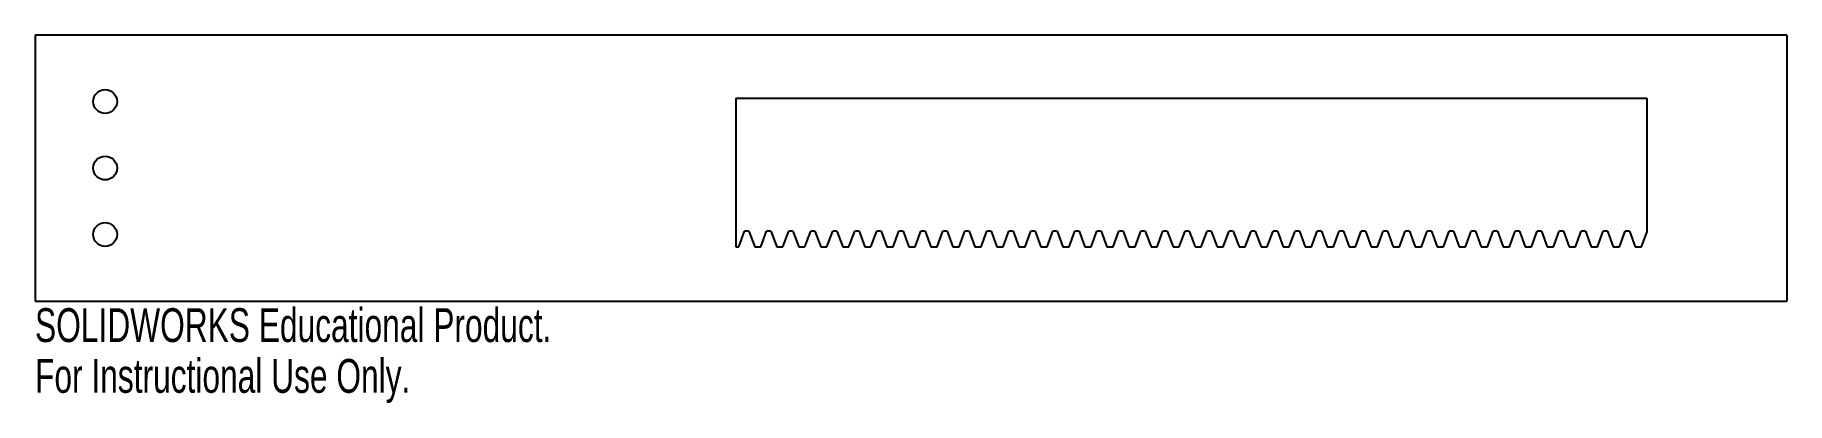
# Model space of a CAD drawing. Header units: millimetres. Extents: x -100 to 150, y -15 to 38.
import ezdxf

# ---------------------------------------------------------------- set-up
doc = ezdxf.new("R2010")
doc.units = ezdxf.units.MM
doc.styles.add('SLDTEXTSTYLE0', font='TXT', dxfattribs={"width": 0.7})

msp = doc.modelspace()

# ---------------------------------------------------------------- linework, layer by layer
at = {"color": 7, "linetype": 'Continuous', "lineweight": 25}
for p, q in [((-100, 38), (-100, 0)), ((150, 38), (-100, 38)), ((150, 38), (150, 0)), ((0, 29), (130, 29)), ((0, 29), (0, 7.75)), ((130, 29), (130, 9.81)), ((0.44, 7.75), (1.26, 10)), ((1.88, 10), (1.26, 10)), ((1.88, 10), (2.7, 7.75)), ((3.59, 7.75), (4.4, 10)), ((5.02, 10), (4.4, 10)), ((5.02, 10), (5.84, 7.75)), ((6.73, 7.75), (7.55, 10)), ((8.16, 10), (7.55, 10)), ((8.16, 10), (8.98, 7.75)), ((9.87, 7.75), (10.69, 10)), ((11.3, 10), (10.69, 10)), ((11.3, 10), (12.12, 7.75)), ((13.01, 7.75), (13.83, 10)), ((14.44, 10), (13.83, 10)), ((14.44, 10), (15.26, 7.75)), ((16.15, 7.75), (16.97, 10)), ((17.59, 10), (16.97, 10)), ((17.59, 10), (18.41, 7.75)), ((19.29, 7.75), (20.11, 10)), ((20.73, 10), (20.11, 10)), ((20.73, 10), (21.55, 7.75)), ((22.44, 7.75), (23.25, 10)), ((23.87, 10), (23.25, 10)), ((23.87, 10), (24.69, 7.75)), ((25.58, 7.75), (26.4, 10)), ((27.01, 10), (26.4, 10)), ((27.01, 10), (27.83, 7.75)), ((28.72, 7.75), (29.54, 10)), ((30.15, 10), (29.54, 10)), ((30.15, 10), (30.97, 7.75)), ((31.86, 7.75), (32.68, 10)), ((33.29, 10), (32.68, 10)), ((33.29, 10), (34.11, 7.75)), ((35, 7.75), (35.82, 10)), ((36.44, 10), (35.82, 10)), ((36.44, 10), (37.25, 7.75)), ((38.14, 7.75), (38.96, 10)), ((39.58, 10), (38.96, 10)), ((39.58, 10), (40.4, 7.75)), ((41.29, 7.75), (42.1, 10)), ((42.72, 10), (42.1, 10)), ((42.72, 10), (43.54, 7.75)), ((44.43, 7.75), (45.25, 10)), ((45.86, 10), (45.25, 10)), ((45.86, 10), (46.68, 7.75)), ((47.57, 7.75), (48.39, 10)), ((49, 10), (48.39, 10)), ((49, 10), (49.82, 7.75)), ((50.71, 7.75), (51.53, 10)), ((52.14, 10), (51.53, 10)), ((52.14, 10), (52.96, 7.75)), ((53.85, 7.75), (54.67, 10)), ((55.29, 10), (54.67, 10)), ((55.29, 10), (56.1, 7.75)), ((56.99, 7.75), (57.81, 10)), ((58.43, 10), (57.81, 10)), ((58.43, 10), (59.25, 7.75)), ((60.13, 7.75), (60.95, 10)), ((61.57, 10), (60.95, 10)), ((61.57, 10), (62.39, 7.75)), ((63.28, 7.75), (64.1, 10)), ((64.71, 10), (64.1, 10)), ((64.71, 10), (65.53, 7.75)), ((66.42, 7.75), (67.24, 10)), ((67.85, 10), (67.24, 10)), ((67.85, 10), (68.67, 7.75)), ((69.56, 7.75), (70.38, 10)), ((70.99, 10), (70.38, 10)), ((70.99, 10), (71.81, 7.75)), ((72.7, 7.75), (73.52, 10)), ((74.13, 10), (73.52, 10)), ((74.13, 10), (74.95, 7.75)), ((75.84, 7.75), (76.66, 10)), ((77.28, 10), (76.66, 10)), ((77.28, 10), (78.1, 7.75)), ((78.98, 7.75), (79.8, 10)), ((80.42, 10), (79.8, 10)), ((80.42, 10), (81.24, 7.75)), ((82.13, 7.75), (82.94, 10)), ((83.56, 10), (82.94, 10)), ((83.56, 10), (84.38, 7.75)), ((85.27, 7.75), (86.09, 10)), ((86.7, 10), (86.09, 10)), ((86.7, 10), (87.52, 7.75)), ((88.41, 7.75), (89.23, 10)), ((89.84, 10), (89.23, 10)), ((89.84, 10), (90.66, 7.75)), ((91.55, 7.75), (92.37, 10)), ((92.98, 10), (92.37, 10)), ((92.98, 10), (93.8, 7.75)), ((94.69, 7.75), (95.51, 10)), ((96.13, 10), (95.51, 10)), ((96.13, 10), (96.94, 7.75)), ((97.83, 7.75), (98.65, 10)), ((99.27, 10), (98.65, 10)), ((99.27, 10), (100.09, 7.75)), ((100.98, 7.75), (101.79, 10)), ((102.41, 10), (101.79, 10)), ((102.41, 10), (103.23, 7.75)), ((104.12, 7.75), (104.94, 10)), ((105.55, 10), (104.94, 10)), ((105.55, 10), (106.37, 7.75)), ((107.26, 7.75), (108.08, 10)), ((108.69, 10), (108.08, 10)), ((108.69, 10), (109.51, 7.75)), ((110.4, 7.75), (111.22, 10)), ((111.83, 10), (111.22, 10)), ((111.83, 10), (112.65, 7.75)), ((113.54, 7.75), (114.36, 10)), ((114.98, 10), (114.36, 10)), ((114.98, 10), (115.79, 7.75)), ((116.68, 7.75), (117.5, 10)), ((118.12, 10), (117.5, 10)), ((118.12, 10), (118.94, 7.75)), ((119.82, 7.75), (120.64, 10)), ((121.26, 10), (120.64, 10)), ((121.26, 10), (122.08, 7.75)), ((122.97, 7.75), (123.79, 10)), ((124.4, 10), (123.79, 10)), ((124.4, 10), (125.22, 7.75)), ((126.11, 7.75), (126.93, 10)), ((127.54, 10), (126.93, 10)), ((127.54, 10), (128.36, 7.75)), ((0, 7.75), (0.44, 7.75)), ((2.7, 7.75), (3.59, 7.75)), ((5.84, 7.75), (6.73, 7.75)), ((8.98, 7.75), (9.87, 7.75)), ((12.12, 7.75), (13.01, 7.75)), ((15.26, 7.75), (16.15, 7.75)), ((18.41, 7.75), (19.29, 7.75)), ((21.55, 7.75), (22.44, 7.75)), ((24.69, 7.75), (25.58, 7.75)), ((27.83, 7.75), (28.72, 7.75)), ((30.97, 7.75), (31.86, 7.75)), ((34.11, 7.75), (35, 7.75)), ((37.25, 7.75), (38.14, 7.75)), ((40.4, 7.75), (41.29, 7.75)), ((43.54, 7.75), (44.43, 7.75)), ((46.68, 7.75), (47.57, 7.75)), ((49.82, 7.75), (50.71, 7.75)), ((52.96, 7.75), (53.85, 7.75)), ((56.1, 7.75), (56.99, 7.75)), ((59.25, 7.75), (60.13, 7.75)), ((62.39, 7.75), (63.28, 7.75)), ((65.53, 7.75), (66.42, 7.75)), ((68.67, 7.75), (69.56, 7.75)), ((71.81, 7.75), (72.7, 7.75)), ((74.95, 7.75), (75.84, 7.75)), ((78.1, 7.75), (78.98, 7.75)), ((81.24, 7.75), (82.13, 7.75)), ((84.38, 7.75), (85.27, 7.75)), ((87.52, 7.75), (88.41, 7.75)), ((90.66, 7.75), (91.55, 7.75)), ((93.8, 7.75), (94.69, 7.75)), ((96.94, 7.75), (97.83, 7.75)), ((100.09, 7.75), (100.98, 7.75)), ((103.23, 7.75), (104.12, 7.75)), ((106.37, 7.75), (107.26, 7.75)), ((109.51, 7.75), (110.4, 7.75)), ((112.65, 7.75), (113.54, 7.75)), ((115.79, 7.75), (116.68, 7.75)), ((118.94, 7.75), (119.82, 7.75)), ((122.08, 7.75), (122.97, 7.75)), ((125.22, 7.75), (126.11, 7.75)), ((128.36, 7.75), (129.25, 7.75)), ((129.25, 7.75), (130, 9.81)), ((-100, 0), (150, 0))]:
    msp.add_line(p, q, dxfattribs=at)
for centre in [(-90, 28.5), (-90, 19), (-90, 9.5)]:
    msp.add_circle(centre, 1.7, dxfattribs=at)

# ---------------------------------------------------------------- texts
at = {"color": 7, "linetype": 'Continuous', "char_height": 4.8336, "attachment_point": 1, "style": 'SLDTEXTSTYLE0'}
for s, insert in [('SOLIDWORKS Educational Product.', (-100, -1.02)), ('For Instructional Use Only.', (-100, -8.27))]:
    msp.add_mtext(s, dxfattribs=dict(at, insert=insert))

doc.saveas('drawing.dxf')
